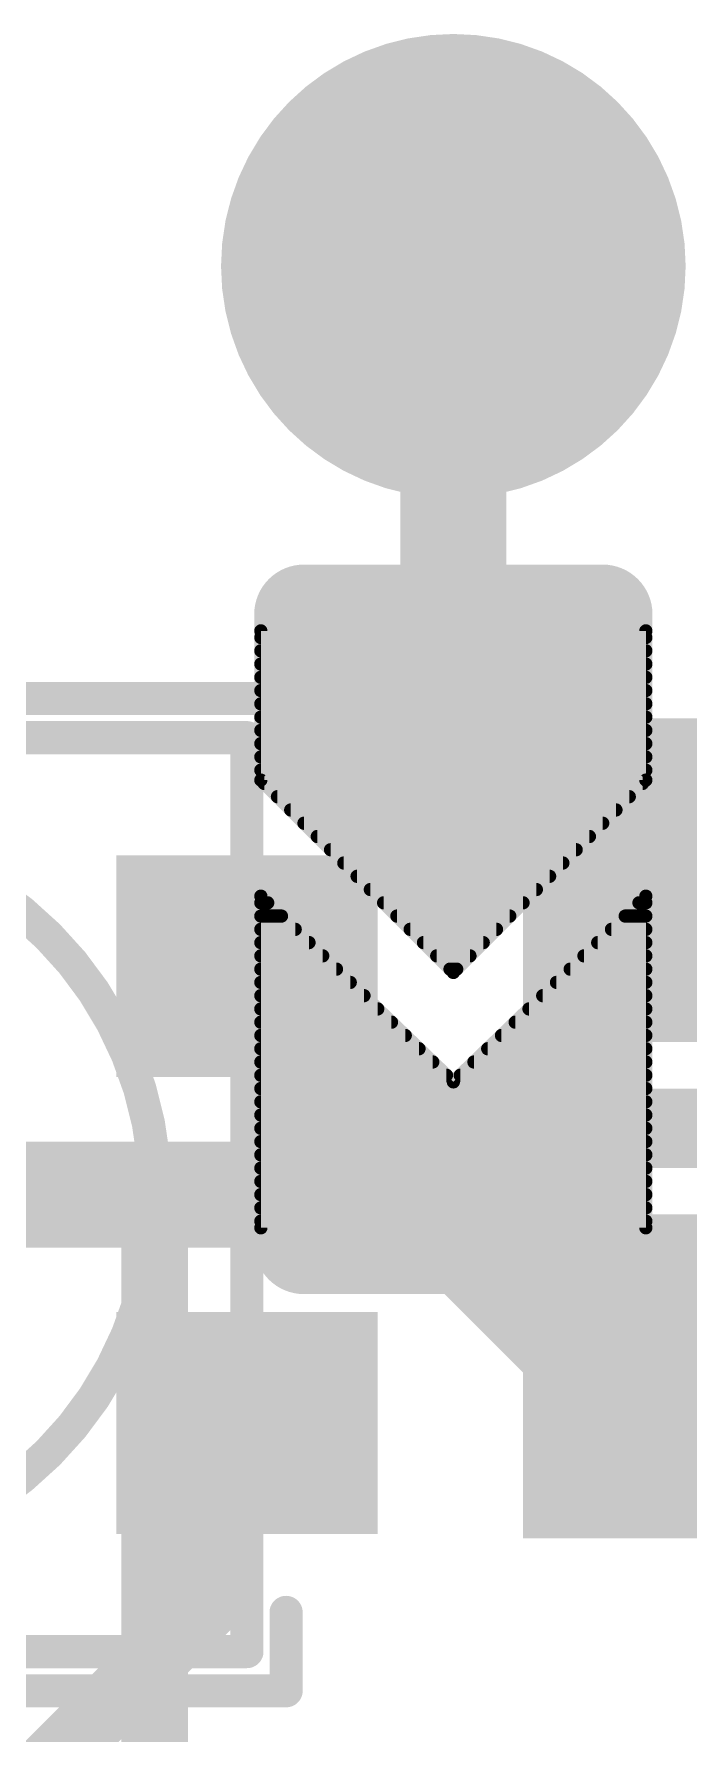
# Model space of a CAD drawing. Extents: x -9.8 to 63.1, y -5.4 to 29.5.
# Drawn here: x 42.85 to 45.35, y 15.97 to 22.48 of the extents above; entities that cross this region are included whole.
import ezdxf

# ---------------------------------------------------------------- set-up
doc = ezdxf.new("R2010")
doc.units = 0
for name, color, linetype in [('1', 12, 'CONTINUOUS'), ('16', 132, 'CONTINUOUS'), ('17', 110, 'CONTINUOUS'), ('21', 40, 'CONTINUOUS'), ('51', 253, 'CONTINUOUS')]:
    doc.layers.add(name, color=color, linetype=linetype)

# ---------------------------------------------------------------- blocks, each defined once
blk = doc.blocks.new('RECT')
blk.add_solid([(-0.5, -0.5), (0.5, -0.5), (-0.5, 0.5), (0.5, 0.5)])
blk = doc.blocks.new('ROUNDP')
at = {"const_width": 0.5}
blk.add_lwpolyline([(0, -0.25, 1), (0, 0.25, 1), (0, -0.25)], format="xyb", dxfattribs=at)
blk = doc.blocks.new('RECT121920X243840R50')
at = {"const_width": 0.1905}
blk.add_lwpolyline([(0.2858, -0.5715), (0.2858, 0.5715, 0.4142), (0.1905, 0.6668), (-0.1905, 0.6668, 0.4142), (-0.2858, 0.5715), (-0.2858, -0.5715, 0.4142), (-0.1905, -0.6668), (0.1905, -0.6668, 0.4142)], format="xyb", close=True, dxfattribs=at)
blk.add_solid([(-0.2159, -0.5969), (0.2159, -0.5969), (-0.2159, 0.5969), (0.2159, 0.5969)])

msp = doc.modelspace()

# ---------------------------------------------------------------- linework, layer by layer
at = {"layer": '1'}
for points, const_width in [([(44.323, 18.034), (41.755, 18.034)], 0.4064), ([(45.019, 17.338), (44.323, 18.034)], 0.4064), ([(45.466, 17.338), (45.019, 17.338)], 0.4064), ([(43.561, 17.06), (43.66, 17.159)], 0.254), ([(43.561, 16.51), (43.561, 17.06)], 0.254), ([(42.799, 15.748), (43.561, 16.51)], 0.254)]:
    msp.add_lwpolyline(points, dxfattribs=dict(at, const_width=const_width))
for points, const_width in [([(44.3948, 18.1058, 1), (44.2512, 17.9622)], 0.2032), ([(44.323, 17.9324, 1), (44.323, 18.1356)], 0.2032), ([(45.019, 17.4396, 1), (45.019, 17.2364)], 0.2032), ([(44.9472, 17.2662, 1), (45.0908, 17.4098)], 0.2032), ([(43.7049, 17.1141, 1), (43.6151, 17.2039)], 0.127), ([(43.6245, 17.06, 1), (43.4975, 17.06)], 0.127), ([(43.5161, 17.1049, 1), (43.6059, 17.0151)], 0.127), ([(43.6059, 16.4651, 1), (43.5161, 16.5549)], 0.127), ([(43.4975, 16.51, 1), (43.6245, 16.51)], 0.127)]:
    msp.add_lwpolyline(points, format="xyb", dxfattribs=dict(at, const_width=const_width))
at = {"layer": '16'}
for points, const_width in [([(44.45, 21.59), (44.45, 20.066)], 0.4064), ([(43.7134, 20.193), (43.7134, 19.6215)], 0.0508), ([(45.1866, 20.193), (43.7134, 20.193)], 0.0508), ([(43.7134, 20.1676), (45.1866, 20.1676)], 0.0508), ([(45.1866, 19.6215), (45.1866, 20.193)], 0.0508), ([(43.7134, 20.1168), (45.1866, 20.1168)], 0.0508), ([(43.7134, 20.066), (45.1866, 20.066)], 0.0508), ([(43.7134, 20.0152), (45.1866, 20.0152)], 0.0508), ([(43.7134, 19.9644), (45.1866, 19.9644)], 0.0508), ([(43.7134, 19.9136), (45.1866, 19.9136)], 0.0508), ([(43.7134, 19.8628), (45.1866, 19.8628)], 0.0508), ([(43.7134, 19.812), (45.1866, 19.812)], 0.0508), ([(43.7134, 19.7612), (45.1866, 19.7612)], 0.0508), ([(43.7134, 19.7104), (45.1866, 19.7104)], 0.0508), ([(43.7134, 19.6596), (45.1866, 19.6596)], 0.0508), ([(43.7134, 19.6215), (44.45, 18.8849)], 0.0508), ([(43.7261, 19.6088), (45.1739, 19.6088)], 0.0508), ([(44.45, 18.8849), (45.1866, 19.6215)], 0.0508), ([(43.7769, 19.558), (45.1231, 19.558)], 0.0508), ([(43.8277, 19.5072), (45.0723, 19.5072)], 0.0508), ([(43.8785, 19.4564), (45.0215, 19.4564)], 0.0508), ([(43.9293, 19.4056), (44.9707, 19.4056)], 0.0508), ([(43.9801, 19.3548), (44.9199, 19.3548)], 0.0508), ([(44.0309, 19.304), (44.8691, 19.304)], 0.0508), ([(44.0817, 19.2532), (44.8183, 19.2532)], 0.0508), ([(43.7134, 19.177), (44.45, 18.4658)], 0.0508), ([(43.7134, 17.907), (43.7134, 19.177)], 0.0508), ([(44.1325, 19.2024), (44.7675, 19.2024)], 0.0508), ([(44.45, 18.4658), (45.1866, 19.177)], 0.0508), ([(45.1866, 19.177), (45.1866, 17.907)], 0.0508), ([(43.7134, 19.1516), (43.7397, 19.1516)], 0.0508), ([(44.1833, 19.1516), (44.7167, 19.1516)], 0.0508), ([(45.1603, 19.1516), (45.1866, 19.1516)], 0.0508), ([(43.7134, 19.1008), (43.7923, 19.1008)], 0.0508), ([(43.7134, 19.05), (43.8449, 19.05)], 0.0508), ([(44.2341, 19.1008), (44.6659, 19.1008)], 0.0508), ([(44.2849, 19.05), (44.6151, 19.05)], 0.0508), ([(45.0551, 19.05), (45.1866, 19.05)], 0.0508), ([(45.1077, 19.1008), (45.1866, 19.1008)], 0.0508), ([(43.7134, 18.9992), (43.8976, 18.9992)], 0.0508), ([(44.3357, 18.9992), (44.5643, 18.9992)], 0.0508), ([(45.0025, 18.9992), (45.1866, 18.9992)], 0.0508), ([(43.7134, 18.9484), (43.9502, 18.9484)], 0.0508), ([(44.3865, 18.9484), (44.5135, 18.9484)], 0.0508), ([(44.9498, 18.9484), (45.1866, 18.9484)], 0.0508), ([(43.7134, 18.8976), (44.0028, 18.8976)], 0.0508), ([(43.7134, 18.8468), (44.0554, 18.8468)], 0.0508), ([(44.4373, 18.8976), (44.4627, 18.8976)], 0.0508), ([(44.8446, 18.8468), (45.1866, 18.8468)], 0.0508), ([(44.8972, 18.8976), (45.1866, 18.8976)], 0.0508), ([(43.7134, 18.796), (44.108, 18.796)], 0.0508), ([(44.792, 18.796), (45.1866, 18.796)], 0.0508), ([(43.7134, 18.7452), (44.1606, 18.7452)], 0.0508), ([(44.7394, 18.7452), (45.1866, 18.7452)], 0.0508), ([(43.7134, 18.6944), (44.2132, 18.6944)], 0.0508), ([(44.6868, 18.6944), (45.1866, 18.6944)], 0.0508), ([(43.7134, 18.6436), (44.2659, 18.6436)], 0.0508), ([(43.7134, 18.5928), (44.3185, 18.5928)], 0.0508), ([(44.5815, 18.5928), (45.1866, 18.5928)], 0.0508), ([(44.6342, 18.6436), (45.1866, 18.6436)], 0.0508), ([(43.7134, 18.542), (44.3711, 18.542)], 0.0508), ([(44.5289, 18.542), (45.1866, 18.542)], 0.0508), ([(43.7134, 18.4912), (44.4237, 18.4912)], 0.0508), ([(44.4763, 18.4912), (45.1866, 18.4912)], 0.0508), ([(43.7134, 18.4404), (45.1866, 18.4404)], 0.0508), ([(43.7134, 18.3896), (45.1866, 18.3896)], 0.0508), ([(43.7134, 18.3388), (45.1866, 18.3388)], 0.0508), ([(43.7134, 18.288), (45.1866, 18.288)], 0.0508), ([(43.7134, 18.2372), (45.1866, 18.2372)], 0.0508), ([(44.45, 18.034), (41.91, 18.034)], 0.254), ([(44.45, 18.034), (43.307, 18.034)], 0.254), ([(43.307, 18.034), (43.307, 5.969)], 0.254), ([(43.7134, 18.1864), (45.1866, 18.1864)], 0.0508), ([(43.7134, 18.1356), (45.1866, 18.1356)], 0.0508), ([(43.7134, 18.0848), (45.1866, 18.0848)], 0.0508), ([(43.7134, 18.034), (45.1866, 18.034)], 0.0508), ([(43.7134, 17.9832), (45.1866, 17.9832)], 0.0508), ([(43.7134, 17.9324), (45.1866, 17.9324)], 0.0508), ([(45.1866, 17.907), (43.7134, 17.907)], 0.0508)]:
    msp.add_lwpolyline(points, dxfattribs=dict(at, const_width=const_width))
for points, const_width in [([(44.5516, 21.59, 1), (44.3484, 21.59)], 0.2032), ([(43.7261, 20.193, 1), (43.7007, 20.193)], 0.0254), ([(43.7134, 20.2057, 1), (43.7134, 20.1803)], 0.0254), ([(43.7134, 20.1803, 1), (43.7134, 20.1549)], 0.0254), ([(45.1993, 20.193, 1), (45.1739, 20.193)], 0.0254), ([(45.1866, 20.1803, 1), (45.1866, 20.2057)], 0.0254), ([(45.1866, 20.1549, 1), (45.1866, 20.1803)], 0.0254), ([(43.7134, 20.1295, 1), (43.7134, 20.1041)], 0.0254), ([(44.3484, 20.066, 1), (44.5516, 20.066)], 0.2032), ([(45.1866, 20.1041, 1), (45.1866, 20.1295)], 0.0254), ([(43.7134, 20.0787, 1), (43.7134, 20.0533)], 0.0254), ([(45.1866, 20.0533, 1), (45.1866, 20.0787)], 0.0254), ([(43.7134, 20.0279, 1), (43.7134, 20.0025)], 0.0254), ([(43.7134, 19.9771, 1), (43.7134, 19.9517)], 0.0254), ([(45.1866, 20.0025, 1), (45.1866, 20.0279)], 0.0254), ([(45.1866, 19.9517, 1), (45.1866, 19.9771)], 0.0254), ([(43.7134, 19.9263, 1), (43.7134, 19.9009)], 0.0254), ([(45.1866, 19.9009, 1), (45.1866, 19.9263)], 0.0254), ([(43.7134, 19.8755, 1), (43.7134, 19.8501)], 0.0254), ([(45.1866, 19.8501, 1), (45.1866, 19.8755)], 0.0254), ([(43.7134, 19.8247, 1), (43.7134, 19.7993)], 0.0254), ([(43.7134, 19.7739, 1), (43.7134, 19.7485)], 0.0254), ([(45.1866, 19.7993, 1), (45.1866, 19.8247)], 0.0254), ([(45.1866, 19.7485, 1), (45.1866, 19.7739)], 0.0254), ([(43.7134, 19.7231, 1), (43.7134, 19.6977)], 0.0254), ([(45.1866, 19.6977, 1), (45.1866, 19.7231)], 0.0254), ([(43.7134, 19.6723, 1), (43.7134, 19.6469)], 0.0254), ([(45.1866, 19.6469, 1), (45.1866, 19.6723)], 0.0254), ([(43.7224, 19.6305, 1), (43.7044, 19.6125)], 0.0254), ([(43.7007, 19.6215, 1), (43.7261, 19.6215)], 0.0254), ([(43.7261, 19.6215, 1), (43.7261, 19.5961)], 0.0254), ([(45.1739, 19.6215, 1), (45.1993, 19.6215)], 0.0254), ([(45.1739, 19.5961, 1), (45.1739, 19.6215)], 0.0254), ([(45.1956, 19.6125, 1), (45.1776, 19.6305)], 0.0254), ([(43.7769, 19.5707, 1), (43.7769, 19.5453)], 0.0254), ([(43.8277, 19.5199, 1), (43.8277, 19.4945)], 0.0254), ([(45.0723, 19.4945, 1), (45.0723, 19.5199)], 0.0254), ([(45.1231, 19.5453, 1), (45.1231, 19.5707)], 0.0254), ([(43.8785, 19.4691, 1), (43.8785, 19.4437)], 0.0254), ([(45.0215, 19.4437, 1), (45.0215, 19.4691)], 0.0254), ([(43.9293, 19.4183, 1), (43.9293, 19.3929)], 0.0254), ([(44.9707, 19.3929, 1), (44.9707, 19.4183)], 0.0254), ([(43.9801, 19.3675, 1), (43.9801, 19.3421)], 0.0254), ([(44.0309, 19.3167, 1), (44.0309, 19.2913)], 0.0254), ([(44.8691, 19.2913, 1), (44.8691, 19.3167)], 0.0254), ([(44.9199, 19.3421, 1), (44.9199, 19.3675)], 0.0254), ([(44.0817, 19.2659, 1), (44.0817, 19.2405)], 0.0254), ([(44.8183, 19.2405, 1), (44.8183, 19.2659)], 0.0254), ([(43.7222, 19.1861, 1), (43.7046, 19.1679)], 0.0254), ([(43.7261, 19.177, 1), (43.7007, 19.177)], 0.0254), ([(44.1325, 19.2151, 1), (44.1325, 19.1897)], 0.0254), ([(44.7675, 19.1897, 1), (44.7675, 19.2151)], 0.0254), ([(45.1993, 19.177, 1), (45.1739, 19.177)], 0.0254), ([(45.1954, 19.1679, 1), (45.1778, 19.1861)], 0.0254), ([(43.7134, 19.1643, 1), (43.7134, 19.1389)], 0.0254), ([(43.7397, 19.1389, 1), (43.7397, 19.1643)], 0.0254), ([(44.1833, 19.1643, 1), (44.1833, 19.1389)], 0.0254), ([(44.7167, 19.1389, 1), (44.7167, 19.1643)], 0.0254), ([(45.1603, 19.1643, 1), (45.1603, 19.1389)], 0.0254), ([(45.1866, 19.1389, 1), (45.1866, 19.1643)], 0.0254), ([(43.7134, 19.1135, 1), (43.7134, 19.0881)], 0.0254), ([(43.7134, 19.0627, 1), (43.7134, 19.0373)], 0.0254), ([(43.7923, 19.0881, 1), (43.7923, 19.1135)], 0.0254), ([(43.8449, 19.0373, 1), (43.8449, 19.0627)], 0.0254), ([(44.2341, 19.1135, 1), (44.2341, 19.0881)], 0.0254), ([(44.2849, 19.0627, 1), (44.2849, 19.0373)], 0.0254), ([(44.6151, 19.0373, 1), (44.6151, 19.0627)], 0.0254), ([(44.6659, 19.0881, 1), (44.6659, 19.1135)], 0.0254), ([(45.0551, 19.0627, 1), (45.0551, 19.0373)], 0.0254), ([(45.1077, 19.1135, 1), (45.1077, 19.0881)], 0.0254), ([(45.1866, 19.0881, 1), (45.1866, 19.1135)], 0.0254), ([(45.1866, 19.0373, 1), (45.1866, 19.0627)], 0.0254), ([(43.7134, 19.0119, 1), (43.7134, 18.9865)], 0.0254), ([(43.8976, 18.9865, 1), (43.8976, 19.0119)], 0.0254), ([(44.3357, 19.0119, 1), (44.3357, 18.9865)], 0.0254), ([(44.5643, 18.9865, 1), (44.5643, 19.0119)], 0.0254), ([(45.0025, 19.0119, 1), (45.0025, 18.9865)], 0.0254), ([(45.1866, 18.9865, 1), (45.1866, 19.0119)], 0.0254), ([(43.7134, 18.9611, 1), (43.7134, 18.9357)], 0.0254), ([(43.9502, 18.9357, 1), (43.9502, 18.9611)], 0.0254), ([(44.3865, 18.9611, 1), (44.3865, 18.9357)], 0.0254), ([(44.5135, 18.9357, 1), (44.5135, 18.9611)], 0.0254), ([(44.9498, 18.9611, 1), (44.9498, 18.9357)], 0.0254), ([(45.1866, 18.9357, 1), (45.1866, 18.9611)], 0.0254), ([(43.7134, 18.9103, 1), (43.7134, 18.8849)], 0.0254), ([(43.7134, 18.8595, 1), (43.7134, 18.8341)], 0.0254), ([(44.0028, 18.8849, 1), (44.0028, 18.9103)], 0.0254), ([(44.0554, 18.8341, 1), (44.0554, 18.8595)], 0.0254), ([(44.4373, 18.9103, 1), (44.4373, 18.8849)], 0.0254), ([(44.441, 18.8939, 1), (44.459, 18.8759)], 0.0254), ([(44.441, 18.8759, 1), (44.459, 18.8939)], 0.0254), ([(44.4627, 18.8849, 1), (44.4627, 18.9103)], 0.0254), ([(44.8446, 18.8595, 1), (44.8446, 18.8341)], 0.0254), ([(44.8972, 18.9103, 1), (44.8972, 18.8849)], 0.0254), ([(45.1866, 18.8849, 1), (45.1866, 18.9103)], 0.0254), ([(45.1866, 18.8341, 1), (45.1866, 18.8595)], 0.0254), ([(43.7134, 18.8087, 1), (43.7134, 18.7833)], 0.0254), ([(44.108, 18.7833, 1), (44.108, 18.8087)], 0.0254), ([(44.792, 18.8087, 1), (44.792, 18.7833)], 0.0254), ([(45.1866, 18.7833, 1), (45.1866, 18.8087)], 0.0254), ([(43.7134, 18.7579, 1), (43.7134, 18.7325)], 0.0254), ([(44.1606, 18.7325, 1), (44.1606, 18.7579)], 0.0254), ([(44.7394, 18.7579, 1), (44.7394, 18.7325)], 0.0254), ([(45.1866, 18.7325, 1), (45.1866, 18.7579)], 0.0254), ([(43.7134, 18.7071, 1), (43.7134, 18.6817)], 0.0254), ([(44.2132, 18.6817, 1), (44.2132, 18.7071)], 0.0254), ([(44.6868, 18.7071, 1), (44.6868, 18.6817)], 0.0254), ([(45.1866, 18.6817, 1), (45.1866, 18.7071)], 0.0254), ([(43.7134, 18.6563, 1), (43.7134, 18.6309)], 0.0254), ([(43.7134, 18.6055, 1), (43.7134, 18.5801)], 0.0254), ([(44.2659, 18.6309, 1), (44.2659, 18.6563)], 0.0254), ([(44.3185, 18.5801, 1), (44.3185, 18.6055)], 0.0254), ([(44.5815, 18.6055, 1), (44.5815, 18.5801)], 0.0254), ([(44.6342, 18.6563, 1), (44.6342, 18.6309)], 0.0254), ([(45.1866, 18.6309, 1), (45.1866, 18.6563)], 0.0254), ([(45.1866, 18.5801, 1), (45.1866, 18.6055)], 0.0254), ([(43.7134, 18.5547, 1), (43.7134, 18.5293)], 0.0254), ([(44.3711, 18.5293, 1), (44.3711, 18.5547)], 0.0254), ([(44.5289, 18.5547, 1), (44.5289, 18.5293)], 0.0254), ([(45.1866, 18.5293, 1), (45.1866, 18.5547)], 0.0254), ([(43.7134, 18.5039, 1), (43.7134, 18.4785)], 0.0254), ([(44.4237, 18.4785, 1), (44.4237, 18.5039)], 0.0254), ([(44.4412, 18.4749, 1), (44.4588, 18.4567)], 0.0254), ([(44.4412, 18.4567, 1), (44.4588, 18.4749)], 0.0254), ([(44.4763, 18.5039, 1), (44.4763, 18.4785)], 0.0254), ([(45.1866, 18.4785, 1), (45.1866, 18.5039)], 0.0254), ([(43.7134, 18.4531, 1), (43.7134, 18.4277)], 0.0254), ([(43.7134, 18.4023, 1), (43.7134, 18.3769)], 0.0254), ([(45.1866, 18.4277, 1), (45.1866, 18.4531)], 0.0254), ([(45.1866, 18.3769, 1), (45.1866, 18.4023)], 0.0254), ([(43.7134, 18.3515, 1), (43.7134, 18.3261)], 0.0254), ([(45.1866, 18.3261, 1), (45.1866, 18.3515)], 0.0254), ([(43.7134, 18.3007, 1), (43.7134, 18.2753)], 0.0254), ([(45.1866, 18.2753, 1), (45.1866, 18.3007)], 0.0254), ([(43.7134, 18.2499, 1), (43.7134, 18.2245)], 0.0254), ([(45.1866, 18.2245, 1), (45.1866, 18.2499)], 0.0254), ([(43.307, 18.0975, 1), (43.307, 17.9705)], 0.127), ([(43.3705, 18.034, 1), (43.2435, 18.034)], 0.127), ([(43.7134, 18.1991, 1), (43.7134, 18.1737)], 0.0254), ([(43.7134, 18.1483, 1), (43.7134, 18.1229)], 0.0254), ([(44.45, 17.9705, 1), (44.45, 18.0975)], 0.127), ([(44.45, 17.9705, 1), (44.45, 18.0975)], 0.127), ([(45.1866, 18.1737, 1), (45.1866, 18.1991)], 0.0254), ([(45.1866, 18.1229, 1), (45.1866, 18.1483)], 0.0254), ([(43.7134, 18.0975, 1), (43.7134, 18.0721)], 0.0254), ([(45.1866, 18.0721, 1), (45.1866, 18.0975)], 0.0254), ([(43.7134, 18.0467, 1), (43.7134, 18.0213)], 0.0254), ([(45.1866, 18.0213, 1), (45.1866, 18.0467)], 0.0254), ([(43.7134, 17.9959, 1), (43.7134, 17.9705)], 0.0254), ([(45.1866, 17.9705, 1), (45.1866, 17.9959)], 0.0254), ([(43.7134, 17.9451, 1), (43.7134, 17.9197)], 0.0254), ([(43.7134, 17.9197, 1), (43.7134, 17.8943)], 0.0254), ([(43.7007, 17.907, 1), (43.7261, 17.907)], 0.0254), ([(45.1739, 17.907, 1), (45.1993, 17.907)], 0.0254), ([(45.1866, 17.9197, 1), (45.1866, 17.9451)], 0.0254), ([(45.1866, 17.8943, 1), (45.1866, 17.9197)], 0.0254)]:
    msp.add_lwpolyline(points, format="xyb", dxfattribs=dict(at, const_width=const_width))
at = {"layer": '21'}
for points, const_width in [([(40.01, 19.934), (43.81, 19.934)], 0.127), ([(43.81, 19.934), (43.81, 19.634)], 0.127), ([(44.958, 18.288), (45.974, 18.288)], 0.3048), ([(43.81, 16.134), (43.81, 16.434)], 0.127), ([(40.01, 16.134), (43.81, 16.134)], 0.127)]:
    msp.add_lwpolyline(points, dxfattribs=dict(at, const_width=const_width))
for points, const_width in [([(43.8418, 19.934, 1), (43.7782, 19.934)], 0.0635), ([(43.81, 19.9023, 1), (43.81, 19.9657)], 0.0635), ([(43.7782, 19.634, 1), (43.8418, 19.634)], 0.0635), ([(44.958, 18.3642, 1), (44.958, 18.2118)], 0.1524), ([(43.8418, 16.434, 1), (43.7782, 16.434)], 0.0635), ([(43.7782, 16.134, 1), (43.8418, 16.134)], 0.0635), ([(43.81, 16.1023, 1), (43.81, 16.1657)], 0.0635)]:
    msp.add_lwpolyline(points, format="xyb", dxfattribs=dict(at, const_width=const_width))
at = {"layer": '51'}
for points, const_width in [([(40.16, 19.784), (43.66, 19.784)], 0.127), ([(43.66, 19.784), (43.66, 16.284)], 0.127), ([(44.806, 17.907), (44.806, 18.669)], 0.1016), ([(43.66, 16.284), (40.16, 16.284)], 0.127)]:
    msp.add_lwpolyline(points, dxfattribs=dict(at, const_width=const_width))
for points, const_width in [([(43.6918, 19.784, 1), (43.6283, 19.784)], 0.0635), ([(43.66, 19.7523, 1), (43.66, 19.8158)], 0.0635), ([(41.91, 16.634, 1), (41.91, 19.434, 1), (41.91, 16.634)], 0.127), ([(44.8314, 18.669, 1), (44.7806, 18.669)], 0.0508), ([(44.7806, 17.907, 1), (44.8314, 17.907)], 0.0508), ([(43.66, 16.2523, 1), (43.66, 16.3158)], 0.0635), ([(43.6283, 16.284, 1), (43.6918, 16.284)], 0.0635)]:
    msp.add_lwpolyline(points, format="xyb", dxfattribs=dict(at, const_width=const_width))

# ---------------------------------------------------------------- block references
at = {"layer": '1', "xscale": 1.24, "yscale": 1.5, "rotation": 90}
for p in [(45.466, 19.238), (45.466, 17.338)]:
    msp.add_blockref('RECT', p, dxfattribs=at)
at = {"layer": '1', "xscale": 0.85, "rotation": 90}
for p in [(43.66, 18.909), (43.66, 17.159)]:
    msp.add_blockref('RECT', p, dxfattribs=at)
at = {"layer": '16', "rotation": 270}
for p in [(44.45, 20.066), (44.45, 18.034)]:
    msp.add_blockref('RECT121920X243840R50', p, dxfattribs=at)
at = {"layer": '17', "xscale": 1.778, "yscale": 1.778}
msp.add_blockref('ROUNDP', (44.45, 21.59), dxfattribs=at)
msp.add_blockref('ROUNDP', (44.45, 21.59), dxfattribs=at)
at = {"layer": '51', "xscale": 0.7501, "yscale": 1.4501, "rotation": 90}
for p in [(45.4649, 19.0187), (45.4649, 17.5709)]:
    msp.add_blockref('RECT', p, dxfattribs=at)

doc.saveas('drawing.dxf')
